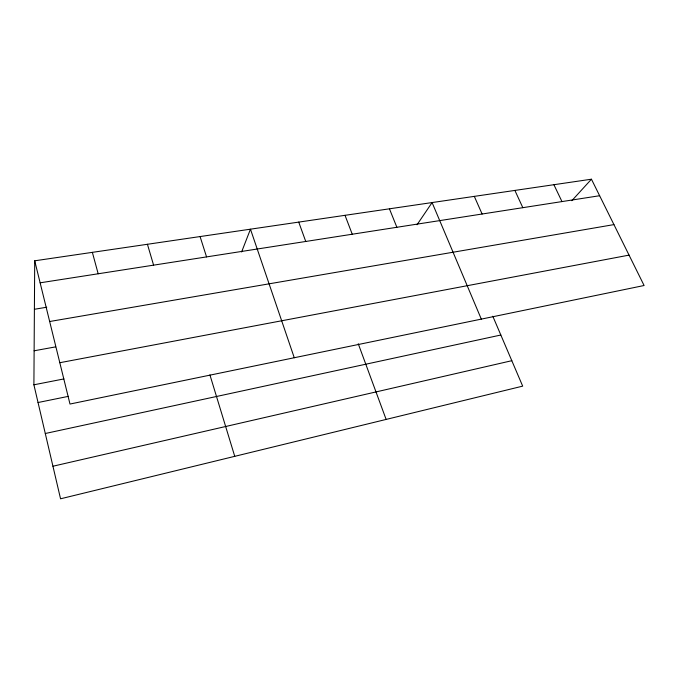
<?xml version="1.0" encoding="UTF-8"?>
<svg xmlns="http://www.w3.org/2000/svg" width="678" height="678" viewBox="0 0 678 678"><rect width="100%" height="100%" fill="white"/><g stroke="black" fill="none" stroke-linecap="round" stroke-linejoin="round"><path stroke-width="1.02" d="M492.804 316.228L522.687 386.138L60.554 498.796L33.9 384.799L34.714 260.801L591.445 179.204L644.1 285.506L69.987 404.046L34.714 260.801M241.605 251.97L250.462 229.181L294.269 357.738M417.038 224.749L432.089 202.561L481.312 319.118M571.834 200.705L591.445 179.204M52.935 466.227L511.814 360.696M45.29 433.505L500.839 335.017M38.044 402.52L68.529 396.325M33.9 384.799L63.902 378.926M59.808 362.713L629.048 255.123M34.12 350.789L55.621 346.873M49.664 321.516L613.937 224.604M34.4 309.278L46.757 307.227M40.138 282.811L599.623 195.722M553.901 184.704L561.969 201.578M514.89 190.425L522.823 207.671M474.312 196.366L482.109 214.011M389.435 208.807L396.876 227.283M345.017 215.324L352.255 234.224M358.247 343.738L386.129 419.428M298.735 222.104L305.744 241.461M200.078 236.563L206.553 256.903M209.917 374.892L234.741 456.328M147.431 244.275L153.592 265.149M92.361 252.352L98.174 273.776"/></g></svg>
